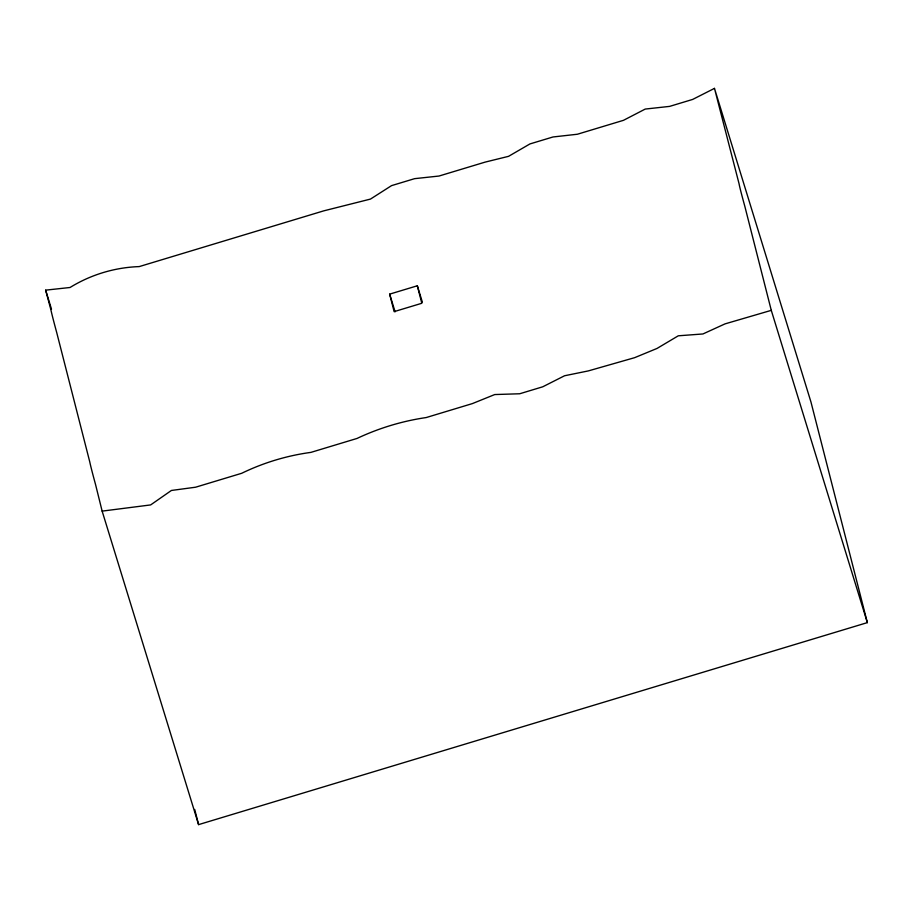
<?xml version="1.0" encoding="UTF-8"?>
<svg xmlns="http://www.w3.org/2000/svg" width="913" height="913" viewBox="0 0 913 913"><rect width="100%" height="100%" fill="white"/><g stroke="black" fill="none" stroke-linecap="round" stroke-linejoin="round"><path stroke-width="1.37" d="M714.48 88.378L692.67 99.426L669.617 106.387L645.229 109.069L623.488 120.322L577.37 134.245L553.004 136.973L529.939 143.934L508.552 156.34L485.123 162.115L439.005 176.038L414.605 178.663L391.551 185.624L370.484 199.08L323.704 210.869L139.221 266.596A133.834 126.53 -14.3 0 0 70.039 287.492L45.65 290.151L50.866 309.667A232.393 3.447 73.2 0 0 56.697 332.492L89.748 461.818A209.18 3.104 73.2 0 0 95.58 484.643L102.142 511.12L198.589 824.622L867.35 622.62L810.961 402.005L714.48 88.378L739.062 183.741A168.837 2.511 73.2 0 0 744.894 206.566L771.28 310.352L867.35 622.62M417.332 285.78L421.806 303.276L394.131 311.63L389.657 294.134L417.332 285.78L422.354 302.112M771.28 310.352L725.036 323.875L702.942 333.964L678.302 335.801L656.995 348.458L634.626 357.679L588.292 370.918L564.576 375.757L542.767 386.792L519.702 393.765L494.743 394.553L472.329 403.614L426.211 417.549A232.176 219.497 -14.3 0 0 357.029 438.445L310.911 452.38A216.701 204.866 -14.3 0 0 241.728 473.276L195.599 487.211L171.404 490.464L150.645 504.923L102.142 511.12M389.657 294.134L395.101 311.824M45.65 290.151L51.505 309.176M194.709 809.454L198.589 824.622"/></g></svg>
